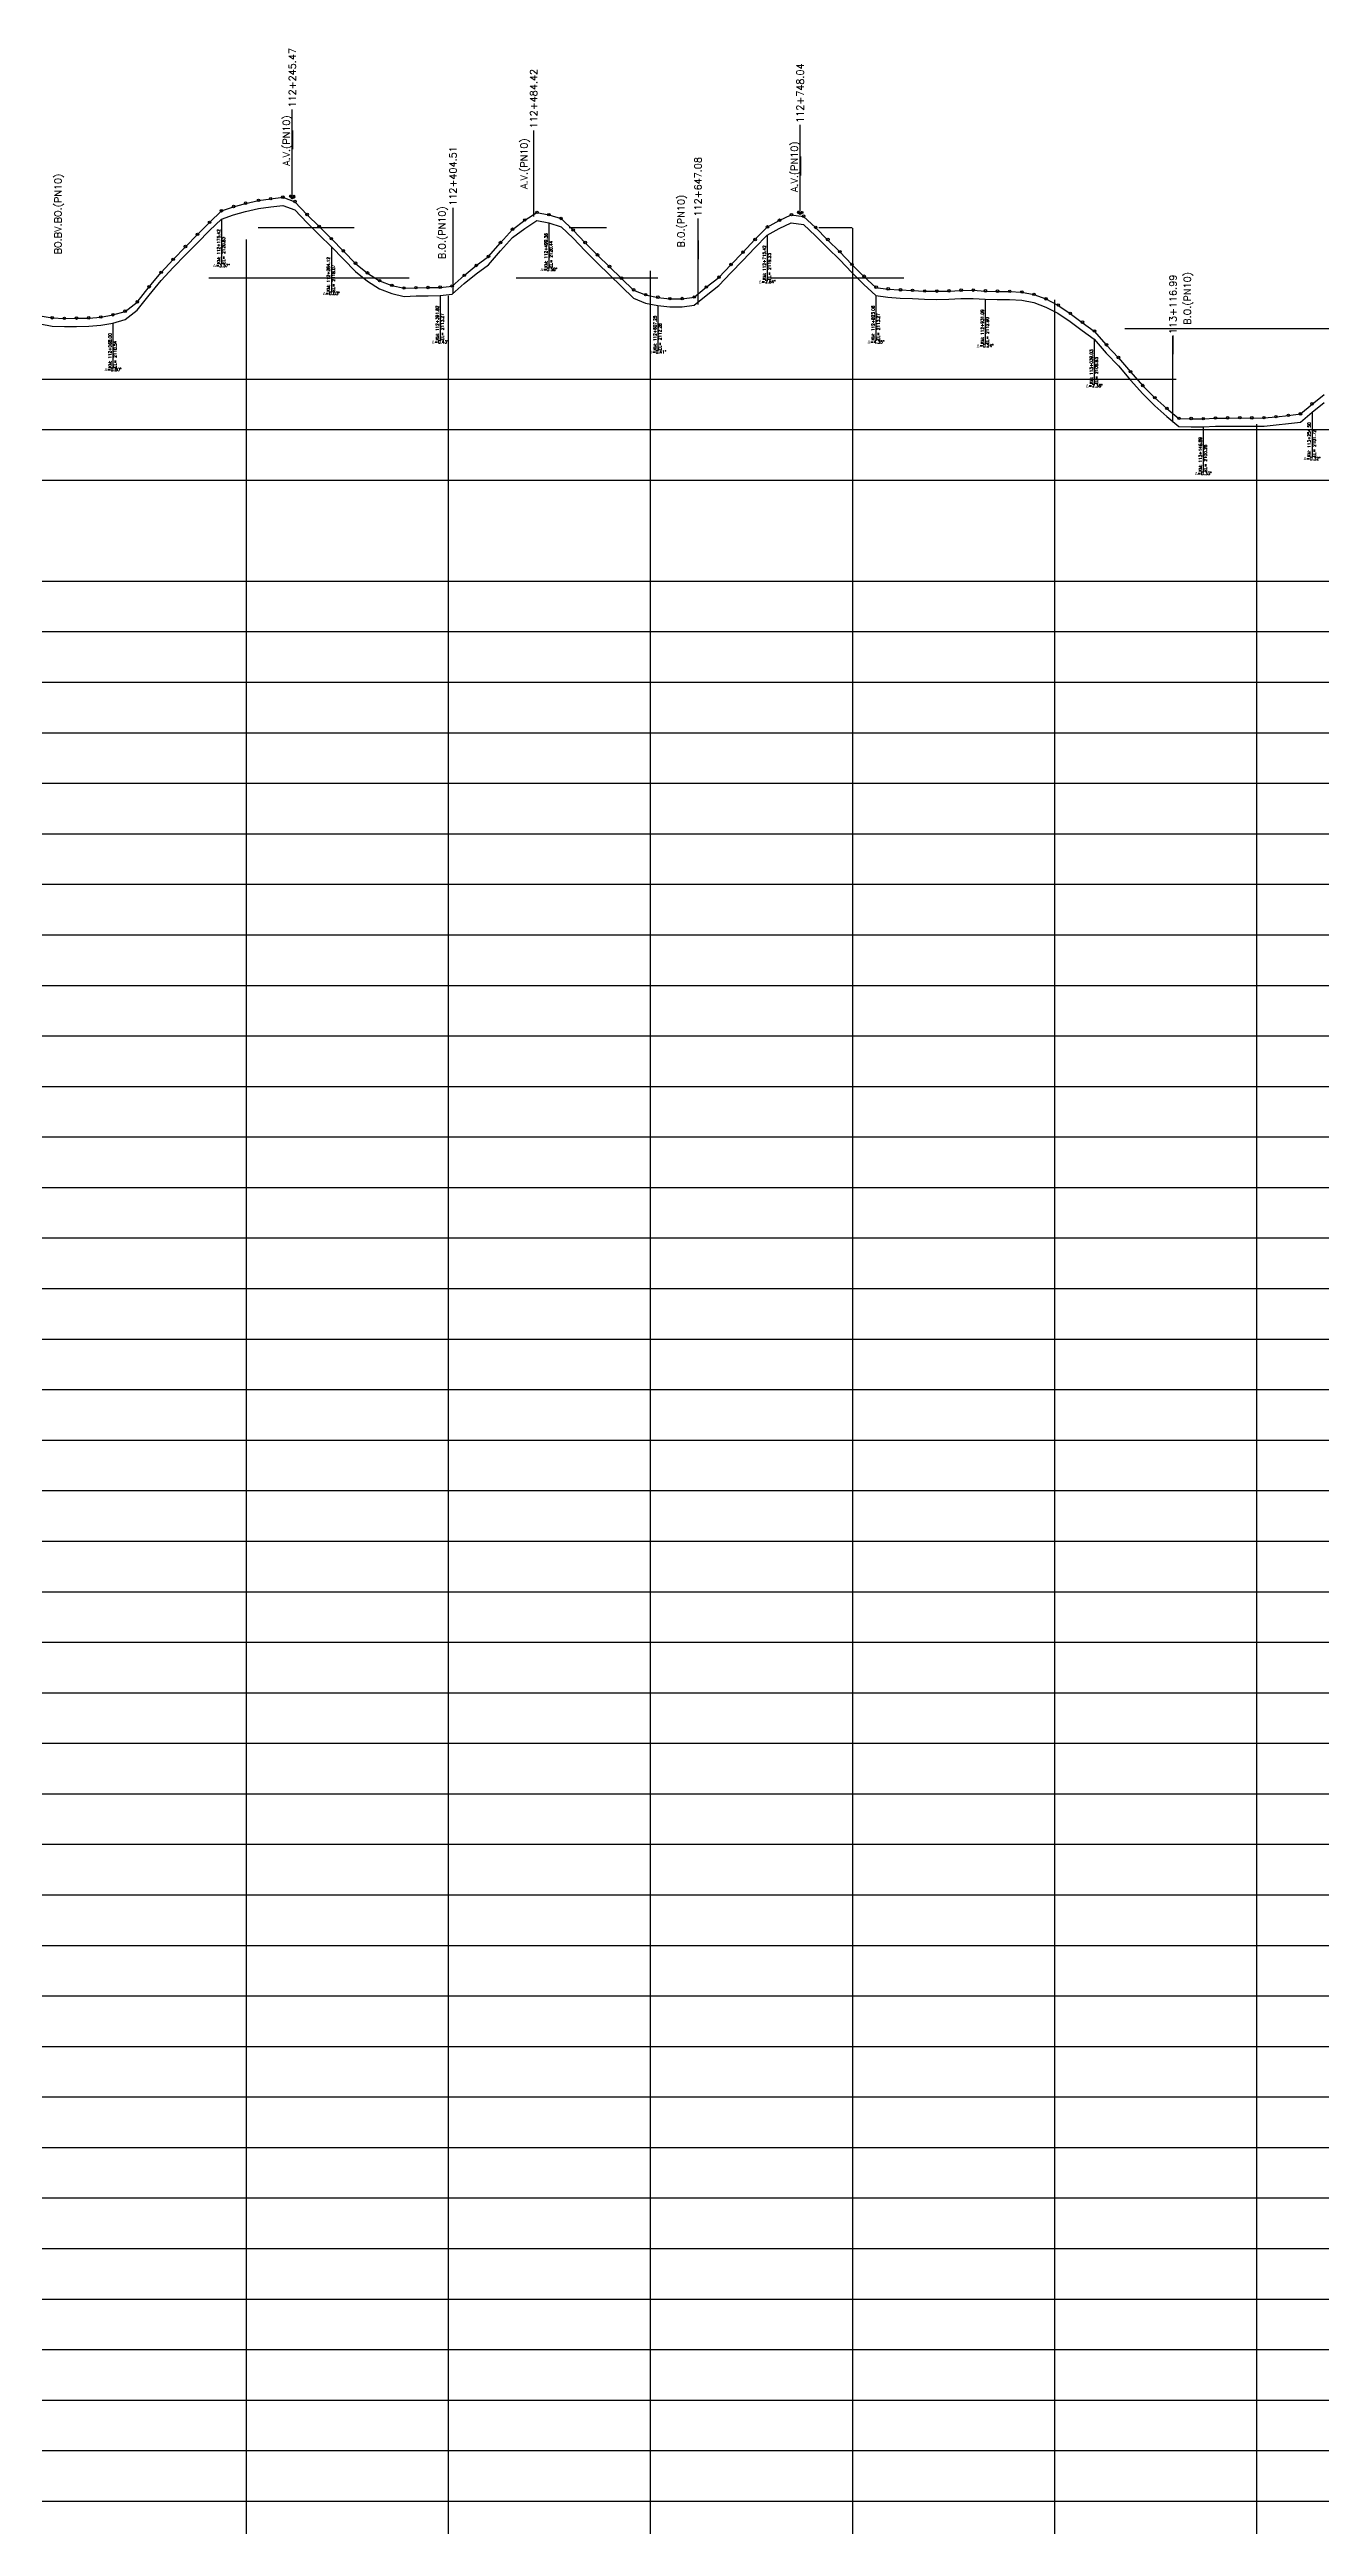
# Model space of a CAD drawing. Header units: metres. Extents: x 575895 to 634487, y 3214622 to 3222739.
# Drawn here: x 613608 to 614867, y 3217661 to 3220112 of the extents above; entities that cross this region are included whole.
import ezdxf

# ---------------------------------------------------------------- set-up
doc = ezdxf.new("R2010")
doc.units = ezdxf.units.M
for name, color, linetype in [('1405-05-17--km 74+000-133+000', 150, 'Continuous'), ('C-ROAD-PROF-GRID-MAJR', 8, 'Continuous'), ('C-ROAD-PROF-LABL', 92, 'Continuous'), ('C-ROAD-PROF-STAN-GEOM', 11, 'Continuous'), ('TXT', 2, 'Continuous'), ('V-CTRL-BMRK', 150, 'Continuous'), ('V-NODE', 1, 'Continuous')]:
    doc.layers.add(name, color=color, linetype=linetype)
doc.styles.add('RD', font='ROMAND.SHX', dxfattribs={"height": 3.5})
doc.styles.get("Standard").update_dxf_attribs({"font": 'romanc.shx', "height": 2})

msp = doc.modelspace()

# ---------------------------------------------------------------- linework, layer by layer
at = {"layer": '1405-05-17--km 74+000-133+000', "color": 150, "linetype": 'Continuous', "lineweight": -3, "ltscale": 2, "flags": 128}
for points in [[(613598.9, 3219848.3), (613610.8, 3219846.1), (613622.8, 3219845.6), (613634.9, 3219845.8), (613646.9, 3219846), (613658.9, 3219846.9), (613670.9, 3219849.1), (613682.9, 3219852.6), (613695, 3219861.9), (613706.7, 3219876.8), (613718.6, 3219891.1), (613730.5, 3219903.9), (613742.6, 3219916.6), (613754.6, 3219928.6), (613766.5, 3219940.5), (613778.3, 3219952), (613790.3, 3219956.2), (613802.2, 3219959.5), (613815, 3219962.3), (613827, 3219964), (613839, 3219965.5), (613851, 3219961.1), (613863, 3219948.3), (613875, 3219936.5), (613887, 3219924.4), (613898.9, 3219912.3), (613910.9, 3219900.1), (613922.8, 3219890.5), (613934.8, 3219882.8), (613946.9, 3219878.2), (613958.9, 3219875.5), (613970.8, 3219875.9), (613982.7, 3219876.1), (613994.7, 3219876.4), (614006.6, 3219877.6), (614018.5, 3219888.1), (614030.4, 3219897.9), (614042.5, 3219906.8), (614054.4, 3219920.5), (614066.3, 3219933.7), (614078.3, 3219942.8), (614090.4, 3219950.5), (614102.2, 3219948.1), (614114.3, 3219944.4), (614126.3, 3219933), (614138.2, 3219920.6), (614150.3, 3219908.3), (614162.2, 3219896.8), (614174.2, 3219885.3), (614186.1, 3219873.7), (614198, 3219868.9), (614210.1, 3219866.5), (614222, 3219865), (614234.1, 3219865.1), (614246.1, 3219866.7), (614258, 3219876.5), (614270.5, 3219886.3), (614282.4, 3219898.8), (614294.3, 3219911), (614306.1, 3219923.6), (614318.3, 3219936), (614330.2, 3219942.6), (614342.1, 3219948.1), (614354.2, 3219946.6), (614366.1, 3219935.5), (614378.1, 3219923.5), (614390, 3219911.5), (614401.9, 3219899), (614414, 3219887.2), (614425.9, 3219876.4), (614437.8, 3219874.7), (614449.9, 3219873.8), (614461.9, 3219873.3), (614473.8, 3219872.6), (614485.9, 3219872.5), (614497.9, 3219872.7), (614510, 3219873.4), (614522, 3219873.5), (614533.9, 3219872.7), (614545.9, 3219872.4), (614558, 3219872.3), (614570.1, 3219871.6), (614582, 3219869.3), (614594, 3219864.9), (614606, 3219858.7), (614617.9, 3219850.5), (614629.9, 3219841.7), (614641.9, 3219833), (614653.8, 3219819.4), (614665.8, 3219806.8), (614677.8, 3219792.7), (614689.9, 3219779), (614701.9, 3219767), (614713.8, 3219756.5), (614725.7, 3219746.6), (614737.8, 3219746.4), (614749.8, 3219746.3), (614761.8, 3219746.9), (614773.9, 3219747.1), (614785.9, 3219747.2), (614797.8, 3219747.1), (614809.9, 3219747.2), (614821.8, 3219748.3), (614834, 3219749.6), (614845.9, 3219751.1), (614857.4, 3219760.9), (614869.4, 3219770.5)], [(613598.9, 3219840.3), (613610.8, 3219838.1), (613622.8, 3219837.6), (613634.9, 3219837.8), (613646.9, 3219838), (613658.9, 3219838.9), (613670.9, 3219841.1), (613682.9, 3219844.6), (613695, 3219853.9), (613706.7, 3219868.8), (613718.6, 3219883.1), (613730.5, 3219895.9), (613742.6, 3219908.6), (613754.6, 3219920.6), (613766.5, 3219932.5), (613778.3, 3219944), (613790.3, 3219948.2), (613802.2, 3219951.5), (613815, 3219954.3), (613827, 3219956), (613839, 3219957.5), (613851, 3219953.1), (613863, 3219940.3), (613875, 3219928.5), (613887, 3219916.4), (613898.9, 3219904.3), (613910.9, 3219892.1), (613922.8, 3219882.5), (613934.8, 3219874.8), (613946.9, 3219870.2), (613958.9, 3219867.5), (613970.8, 3219867.9), (613982.7, 3219868.1), (613994.7, 3219868.4), (614006.6, 3219869.6), (614018.5, 3219880.1), (614030.4, 3219889.9), (614042.5, 3219898.8), (614054.4, 3219912.5), (614066.3, 3219925.7), (614078.3, 3219934.8), (614090.4, 3219942.5), (614102.2, 3219940.1), (614114.3, 3219936.4), (614126.3, 3219925), (614138.2, 3219912.6), (614150.3, 3219900.3), (614162.2, 3219888.8), (614174.2, 3219877.3), (614186.1, 3219865.7), (614198, 3219860.9), (614210.1, 3219858.5), (614222, 3219857), (614234.1, 3219857.1), (614246.1, 3219858.7), (614258, 3219868.5), (614270.5, 3219878.3), (614282.4, 3219890.8), (614294.3, 3219903), (614306.1, 3219915.6), (614318.3, 3219928), (614330.2, 3219934.6), (614342.1, 3219940.1), (614354.2, 3219938.6), (614366.1, 3219927.5), (614378.1, 3219915.5), (614390, 3219903.5), (614401.9, 3219891), (614414, 3219879.2), (614425.9, 3219868.4), (614437.8, 3219866.7), (614449.9, 3219865.8), (614461.9, 3219865.3), (614473.8, 3219864.6), (614485.9, 3219864.5), (614497.9, 3219864.7), (614510, 3219865.4), (614522, 3219865.5), (614533.9, 3219864.7), (614545.9, 3219864.4), (614558, 3219864.3), (614570.1, 3219863.6), (614582, 3219861.3), (614594, 3219856.9), (614606, 3219850.7), (614617.9, 3219842.5), (614629.9, 3219833.7), (614641.9, 3219825), (614653.8, 3219811.4), (614665.8, 3219798.8), (614677.8, 3219784.7), (614689.9, 3219771), (614701.9, 3219759), (614713.8, 3219748.5), (614725.7, 3219738.6), (614737.8, 3219738.4), (614749.8, 3219738.3), (614761.8, 3219738.9), (614773.9, 3219739.1), (614785.9, 3219739.2), (614797.8, 3219739.1), (614809.9, 3219739.2), (614821.8, 3219740.3), (614834, 3219741.6), (614845.9, 3219743.1), (614857.4, 3219752.9), (614869.4, 3219762.5)]]:
    msp.add_lwpolyline(points, dxfattribs=at)
at = {"layer": 'C-ROAD-PROF-GRID-MAJR', "color": 8, "linetype": 'Continuous', "lineweight": -3, "ltscale": 0.6}
for p, q in [((613802.9, 3215235.7), (613802.9, 3219923.7)), ((613814.5, 3219935.7), (613909.5, 3219935.7)), ((614122.3, 3219935.7), (614159.3, 3219935.7)), ((614369.5, 3219935.7), (614402.2, 3219935.7)), ((614402.9, 3215235.7), (614402.9, 3219935)), ((613765.9, 3219885.7), (613964, 3219885.7)), ((614070, 3219885.7), (614209.9, 3219885.7)), ((614202.9, 3215235.7), (614202.9, 3219892.7)), ((614321.4, 3219885.7), (614453.5, 3219885.7)), ((614002.9, 3215235.7), (614002.9, 3219868)), ((614602.9, 3215235.7), (614602.9, 3219864.2)), ((614672, 3219835.7), (614974.5, 3219835.7)), ((612194.2, 3219785.7), (614723, 3219785.7)), ((612161.1, 3219735.7), (616332.6, 3219735.7)), ((614802.9, 3215235.7), (614802.9, 3219740.9)), ((612128, 3219685.7), (616449.5, 3219685.7)), ((611810.4, 3219585.7), (616583.9, 3219585.7)), ((600719.4, 3219535.7), (616623.8, 3219535.7)), ((600337.3, 3219485.7), (616655.7, 3219485.7)), ((599555.9, 3219435.7), (616765.9, 3219435.7)), ((596136.1, 3219385.7), (616876.1, 3219385.7)), ((595665.8, 3219335.7), (617001.9, 3219335.7)), ((594931.4, 3219285.7), (617147.7, 3219285.7)), ((593817.7, 3219235.7), (617293.5, 3219235.7)), ((591896.1, 3219185.7), (617482.5, 3219185.7)), ((591290.9, 3219135.7), (617560.3, 3219135.7)), ((590703, 3219085.7), (617621.2, 3219085.7)), ((590345.8, 3219035.7), (617842.5, 3219035.7)), ((589932, 3218985.7), (617876.7, 3218985.7)), ((589649.5, 3218935.7), (617910.8, 3218935.7)), ((589229.7, 3218885.7), (634202.9, 3218885.7)), ((588839, 3218835.7), (634202.9, 3218835.7)), ((588788.5, 3218785.7), (634202.9, 3218785.7)), ((588574.1, 3218735.7), (634202.9, 3218735.7)), ((587846.2, 3218685.7), (634202.9, 3218685.7)), ((587471.4, 3218635.7), (634202.9, 3218635.7)), ((587402.3, 3218585.7), (634202.9, 3218585.7)), ((586879.5, 3218535.7), (634202.9, 3218535.7)), ((586834, 3218485.7), (634202.9, 3218485.7)), ((586802.6, 3218435.7), (634202.9, 3218435.7)), ((586657.4, 3218385.7), (634202.9, 3218385.7)), ((586394.3, 3218335.7), (634202.9, 3218335.7)), ((586104.8, 3218285.7), (634202.9, 3218285.7)), ((585771.4, 3218235.7), (634202.9, 3218235.7)), ((585413.8, 3218185.7), (634202.9, 3218185.7)), ((583461.1, 3218135.7), (634202.9, 3218135.7)), ((583425.8, 3218085.7), (634202.9, 3218085.7)), ((583390.7, 3218035.7), (634202.9, 3218035.7)), ((583124, 3217985.7), (634202.9, 3217985.7)), ((581945.1, 3217935.7), (634202.9, 3217935.7)), ((581633, 3217885.7), (634202.9, 3217885.7)), ((581370.7, 3217835.7), (634202.9, 3217835.7)), ((580454.3, 3217785.7), (634202.9, 3217785.7)), ((579879.4, 3217735.7), (634202.9, 3217735.7)), ((579207.9, 3217685.7), (634202.9, 3217685.7))]:
    msp.add_line(p, q, dxfattribs=at)
at = {"layer": 'C-ROAD-PROF-LABL', "color": 92, "linetype": 'Continuous', "lineweight": -3}
for p, q in [((613848.3, 3219967.4), (613848.3, 3220052.4)), ((614087.3, 3219946.6), (614087.3, 3220031.6)), ((614350.9, 3219952.1), (614350.9, 3220037.1)), ((614007.4, 3219870.1), (614007.4, 3219955.1)), ((614249.9, 3219859.4), (614249.9, 3219944.4)), ((614719.8, 3219743), (614719.8, 3219828))]:
    msp.add_line(p, q, dxfattribs=at)
at = {"layer": 'C-ROAD-PROF-STAN-GEOM', "color": 11, "linetype": 'Continuous', "lineweight": -3}
for p, q in [((613778.3, 3219944), (613778.3, 3219899)), ((614102.2, 3219940.1), (614102.2, 3219895.1)), ((614318.3, 3219928), (614318.3, 3219883)), ((613887, 3219916.4), (613887, 3219871.4)), ((613994.7, 3219868.4), (613994.7, 3219823.4)), ((614210.1, 3219858.5), (614210.1, 3219813.5)), ((614425.9, 3219868.4), (614425.9, 3219823.4)), ((614533.9, 3219864.7), (614533.9, 3219819.7)), ((613670.9, 3219841.1), (613670.9, 3219796.1)), ((614641.9, 3219825), (614641.9, 3219780)), ((614857.4, 3219752.9), (614857.4, 3219707.9)), ((614749.8, 3219738.3), (614749.8, 3219693.3))]:
    msp.add_line(p, q, dxfattribs=at)
at = {"layer": 'TXT', "color": 2, "linetype": 'Continuous', "lineweight": -3}
for p, q in [((613848.7, 3220031.7), (613848.7, 3220013)), ((614351.3, 3220005.8), (614351.3, 3219987.1)), ((614249.9, 3219922.8), (614249.9, 3219904.3)), ((614719.8, 3219828.8), (614719.8, 3219810.3))]:
    msp.add_line(p, q, dxfattribs=at)
at = {"layer": 'V-CTRL-BMRK'}
for p, q in [((613846.6, 3219965.4), (613846.6, 3219967.9)), ((613846.6, 3219965.4), (613846.6, 3219967.9)), ((613846.7, 3219965.4), (613846.7, 3219967.9)), ((613849.9, 3219965.2), (613849.9, 3219967.7)), ((613849.9, 3219965.2), (613849.9, 3219967.7)), ((613845.4, 3219966.7), (613847.9, 3219966.7)), ((613845.4, 3219966.7), (613847.9, 3219966.7)), ((613845.5, 3219966.6), (613848, 3219966.6)), ((613847.1, 3219964.9), (613849.6, 3219964.9)), ((613848.3, 3219963.6), (613848.3, 3219966.1)), ((613848.7, 3219966.5), (613851.2, 3219966.5)), ((613848.7, 3219966.5), (613851.2, 3219966.5)), ((613848.8, 3219965.6), (613851.3, 3219965.6)), ((613850, 3219964.3), (613850, 3219966.8)), ((614348, 3219950.8), (614350.5, 3219950.8)), ((614348, 3219950.8), (614350.5, 3219950.8)), ((614348.1, 3219950.5), (614350.6, 3219950.5)), ((614349.3, 3219949.5), (614349.3, 3219952)), ((614349.3, 3219949.5), (614349.3, 3219952)), ((614349.3, 3219949.2), (614349.3, 3219951.7)), ((614349.7, 3219949.6), (614352.2, 3219949.6)), ((614350.9, 3219948.4), (614350.9, 3219950.9)), ((614351.1, 3219950.4), (614353.6, 3219950.4)), ((614351.4, 3219950.6), (614353.9, 3219950.6)), ((614351.4, 3219950.6), (614353.9, 3219950.6)), ((614352.3, 3219949.1), (614352.3, 3219951.6)), ((614352.7, 3219949.3), (614352.7, 3219951.8)), ((614352.7, 3219949.3), (614352.7, 3219951.8))]:
    msp.add_line(p, q, dxfattribs=at)
at = {"layer": 'V-CTRL-BMRK', "const_width": 0.962}
for points in [[(613847.1, 3219966.7, 0.414214), (613846.6, 3219967.1, 1)], [(613847.1, 3219966.7, 0.414214), (613846.6, 3219967.2, 1)], [(613847.2, 3219966.6, 0.414214), (613846.7, 3219967.1, 1)], [(613850.4, 3219966.5, 0.414214), (613849.9, 3219966.9, 1)], [(613850.4, 3219966.5, 0.414214), (613849.9, 3219967, 1)], [(613846.1, 3219966.7, 0.414214), (613846.6, 3219966.2, 1)], [(613846.1, 3219966.7, 0.414214), (613846.6, 3219966.2, 1)], [(613846.3, 3219966.6, 0.414214), (613846.7, 3219966.2, 1)], [(613847.8, 3219964.9, 0.414214), (613848.3, 3219964.4, 1)], [(613848.8, 3219964.9, 0.414214), (613848.3, 3219965.3, 1)], [(613849.5, 3219966.5, 0.414214), (613849.9, 3219966, 1)], [(613849.5, 3219966.5, 0.414214), (613849.9, 3219966, 1)], [(613849.5, 3219965.6, 0.414214), (613850, 3219965.1, 1)], [(613850.5, 3219965.6, 0.414214), (613850, 3219966, 1)], [(614348.8, 3219950.8, 0.414214), (614349.3, 3219950.3, 1)], [(614348.8, 3219950.8, 0.414214), (614349.3, 3219950.3, 1)], [(614348.8, 3219950.5, 0.414214), (614349.3, 3219950, 1)], [(614349.8, 3219950.8, 0.414214), (614349.3, 3219951.2, 1)], [(614349.8, 3219950.8, 0.414214), (614349.3, 3219951.3, 1)], [(614349.8, 3219950.5, 0.414214), (614349.3, 3219951, 1)], [(614350.4, 3219949.6, 0.414214), (614350.9, 3219949.2, 1)], [(614351.4, 3219949.6, 0.414214), (614350.9, 3219950.1, 1)], [(614351.8, 3219950.4, 0.414214), (614352.3, 3219949.9, 1)], [(614352.2, 3219950.6, 0.414214), (614352.7, 3219950.1, 1)], [(614352.2, 3219950.6, 0.414214), (614352.7, 3219950.1, 1)], [(614352.8, 3219950.4, 0.414214), (614352.3, 3219950.9, 1)], [(614353.2, 3219950.6, 0.414214), (614352.7, 3219951, 1)], [(614353.2, 3219950.6, 0.414214), (614352.7, 3219951.1, 1)]]:
    msp.add_lwpolyline(points, format="xyb", dxfattribs=at)
at = {"layer": 'V-CTRL-BMRK'}
for centre in [(613846.6, 3219966.7), (613846.6, 3219966.7), (613846.7, 3219966.6), (613849.9, 3219966.5), (613849.9, 3219966.5), (613848.3, 3219964.9), (613850, 3219965.6), (614349.3, 3219950.8), (614349.3, 3219950.8), (614349.3, 3219950.5), (614350.9, 3219949.6), (614352.3, 3219950.4), (614352.7, 3219950.6), (614352.7, 3219950.6)]:
    msp.add_circle(centre, 0.962, dxfattribs=at)
at = {"layer": 'V-NODE', "lineweight": -2}
for p, q in [((613778.3, 3219952.2), (613778.3, 3219952.2)), ((613790.3, 3219956.4), (613790.3, 3219956.4)), ((613802.2, 3219959.7), (613802.2, 3219959.7)), ((613815, 3219962.5), (613815, 3219962.5)), ((613827, 3219964.2), (613827, 3219964.2)), ((613839, 3219965.7), (613839, 3219965.7)), ((613851, 3219961.3), (613851, 3219961.3)), ((613863, 3219948.5), (613863, 3219948.5)), ((614078.3, 3219943), (614078.3, 3219943)), ((614090.4, 3219950.7), (614090.4, 3219950.7)), ((614102.2, 3219948.3), (614102.2, 3219948.3)), ((614114.3, 3219944.6), (614114.3, 3219944.6)), ((614330.4, 3219942.8), (614330.4, 3219942.8)), ((614342.3, 3219948.3), (614342.3, 3219948.3)), ((614354.3, 3219946.8), (614354.3, 3219946.8)), ((613754.6, 3219928.8), (613754.6, 3219928.8)), ((613766.5, 3219940.7), (613766.5, 3219940.7)), ((613875, 3219936.7), (613875, 3219936.7)), ((613887, 3219924.6), (613887, 3219924.6)), ((614054.4, 3219920.7), (614054.4, 3219920.7)), ((614066.3, 3219933.9), (614066.3, 3219933.9)), ((614126.3, 3219933.2), (614126.3, 3219933.2)), ((614138.2, 3219920.8), (614138.2, 3219920.8)), ((614306.3, 3219923.8), (614306.3, 3219923.8)), ((614318.5, 3219936.2), (614318.5, 3219936.2)), ((614366.3, 3219935.7), (614366.3, 3219935.7)), ((614378.3, 3219923.7), (614378.3, 3219923.7)), ((613730.5, 3219904.1), (613730.5, 3219904.1)), ((613742.6, 3219916.8), (613742.6, 3219916.8)), ((613898.9, 3219912.5), (613898.9, 3219912.5)), ((613910.9, 3219900.3), (613910.9, 3219900.3)), ((614030.4, 3219898.1), (614030.4, 3219898.1)), ((614042.5, 3219907), (614042.5, 3219907)), ((614150.3, 3219908.5), (614150.3, 3219908.5)), ((614162.2, 3219897), (614162.2, 3219897)), ((614282.5, 3219899), (614282.5, 3219899)), ((614294.4, 3219911.2), (614294.4, 3219911.2)), ((614390.2, 3219911.7), (614390.2, 3219911.7)), ((614402.1, 3219899.2), (614402.1, 3219899.2)), ((613706.7, 3219877), (613706.7, 3219877)), ((613718.6, 3219891.3), (613718.6, 3219891.3)), ((613922.8, 3219890.7), (613922.8, 3219890.7)), ((613934.8, 3219883), (613934.8, 3219883)), ((613946.9, 3219878.4), (613946.9, 3219878.4)), ((613958.9, 3219875.7), (613958.9, 3219875.7)), ((613970.8, 3219876.1), (613970.8, 3219876.1)), ((613982.7, 3219876.3), (613982.7, 3219876.3)), ((613994.7, 3219876.6), (613994.7, 3219876.6)), ((614006.6, 3219877.8), (614006.6, 3219877.8)), ((614018.5, 3219888.3), (614018.5, 3219888.3)), ((614174.2, 3219885.5), (614174.2, 3219885.5)), ((614186.1, 3219873.9), (614186.1, 3219873.9)), ((614258, 3219876.7), (614258, 3219876.7)), ((614270.6, 3219886.5), (614270.6, 3219886.5)), ((614414.2, 3219887.4), (614414.2, 3219887.4)), ((614426.1, 3219876.6), (614426.1, 3219876.6)), ((614438, 3219874.9), (614438, 3219874.9)), ((614450.1, 3219874), (614450.1, 3219874)), ((614462.1, 3219873.5), (614462.1, 3219873.5)), ((614474.1, 3219872.8), (614474.1, 3219872.8)), ((614486.1, 3219872.7), (614486.1, 3219872.7)), ((614498.1, 3219872.9), (614498.1, 3219872.9)), ((614510.2, 3219873.6), (614510.2, 3219873.6)), ((614522.2, 3219873.7), (614522.2, 3219873.7)), ((614534.2, 3219872.9), (614534.2, 3219872.9)), ((614546.2, 3219872.6), (614546.2, 3219872.6)), ((614558.2, 3219872.5), (614558.2, 3219872.5)), ((614570.3, 3219871.8), (614570.3, 3219871.8)), ((614582.2, 3219869.5), (614582.2, 3219869.5)), ((613610.8, 3219846.3), (613610.8, 3219846.3)), ((613622.8, 3219845.8), (613622.8, 3219845.8)), ((613634.9, 3219846), (613634.9, 3219846)), ((613646.9, 3219846.2), (613646.9, 3219846.2)), ((613658.9, 3219847.1), (613658.9, 3219847.1)), ((613670.9, 3219849.3), (613670.9, 3219849.3)), ((613682.9, 3219852.8), (613682.9, 3219852.8)), ((613695, 3219862.1), (613695, 3219862.1)), ((614198, 3219869.1), (614198, 3219869.1)), ((614210.1, 3219866.7), (614210.1, 3219866.7)), ((614222, 3219865.2), (614222, 3219865.2)), ((614234.1, 3219865.3), (614234.1, 3219865.3)), ((614246.1, 3219866.9), (614246.1, 3219866.9)), ((614594.2, 3219865.1), (614594.2, 3219865.1)), ((614606.3, 3219858.9), (614606.3, 3219858.9)), ((614618.2, 3219850.7), (614618.2, 3219850.7)), ((614630.2, 3219841.9), (614630.2, 3219841.9)), ((614642.1, 3219833.2), (614642.1, 3219833.2)), ((614654, 3219819.6), (614654, 3219819.6)), ((614665.8, 3219807), (614665.8, 3219807)), ((614677.8, 3219792.9), (614677.8, 3219792.9)), ((614689.9, 3219779.2), (614689.9, 3219779.2)), ((614701.9, 3219767.2), (614701.9, 3219767.2)), ((614713.8, 3219756.7), (614713.8, 3219756.7)), ((614725.7, 3219746.8), (614725.7, 3219746.8)), ((614737.8, 3219746.6), (614737.8, 3219746.6)), ((614761.8, 3219747.1), (614761.8, 3219747.1)), ((614773.9, 3219747.3), (614773.9, 3219747.3)), ((614785.9, 3219747.4), (614785.9, 3219747.4)), ((614797.8, 3219747.3), (614797.8, 3219747.3)), ((614809.9, 3219747.4), (614809.9, 3219747.4)), ((614821.8, 3219748.5), (614821.8, 3219748.5)), ((614834, 3219749.8), (614834, 3219749.8)), ((614845.9, 3219751.3), (614845.9, 3219751.3)), ((614857.4, 3219761.1), (614857.4, 3219761.1)), ((614749.8, 3219746.5), (614749.8, 3219746.5))]:
    msp.add_line(p, q, dxfattribs=at)
for centre in [(613778.3, 3219952.2), (613790.3, 3219956.4), (613802.2, 3219959.7), (613815, 3219962.5), (613827, 3219964.2), (613839, 3219965.7), (613851, 3219961.3), (613863, 3219948.5), (614078.3, 3219943), (614090.4, 3219950.7), (614102.2, 3219948.3), (614114.3, 3219944.6), (614330.4, 3219942.8), (614342.3, 3219948.3), (614354.3, 3219946.8), (613754.6, 3219928.8), (613766.5, 3219940.7), (613875, 3219936.7), (613887, 3219924.6), (614054.4, 3219920.7), (614066.3, 3219933.9), (614126.3, 3219933.2), (614138.2, 3219920.8), (614306.3, 3219923.8), (614318.5, 3219936.2), (614366.3, 3219935.7), (614378.3, 3219923.7), (613730.5, 3219904.1), (613742.6, 3219916.8), (613898.9, 3219912.5), (613910.9, 3219900.3), (614030.4, 3219898.1), (614042.5, 3219907), (614150.3, 3219908.5), (614162.2, 3219897), (614282.5, 3219899), (614294.4, 3219911.2), (614390.2, 3219911.7), (614402.1, 3219899.2), (613706.7, 3219877), (613718.6, 3219891.3), (613922.8, 3219890.7), (613934.8, 3219883), (613946.9, 3219878.4), (613958.9, 3219875.7), (613970.8, 3219876.1), (613982.7, 3219876.3), (613994.7, 3219876.6), (614006.6, 3219877.8), (614018.5, 3219888.3), (614174.2, 3219885.5), (614186.1, 3219873.9), (614198, 3219869.1), (614258, 3219876.7), (614270.6, 3219886.5), (614414.2, 3219887.4), (614426.1, 3219876.6), (614438, 3219874.9), (614450.1, 3219874), (614462.1, 3219873.5), (614474.1, 3219872.8), (614486.1, 3219872.7), (614498.1, 3219872.9), (614510.2, 3219873.6), (614522.2, 3219873.7), (614534.2, 3219872.9), (614546.2, 3219872.6), (614558.2, 3219872.5), (614570.3, 3219871.8), (614582.2, 3219869.5), (613610.8, 3219846.3), (613622.8, 3219845.8), (613634.9, 3219846), (613646.9, 3219846.2), (613658.9, 3219847.1), (613670.9, 3219849.3), (613682.9, 3219852.8), (613695, 3219862.1), (614210.1, 3219866.7), (614222, 3219865.2), (614234.1, 3219865.3), (614246.1, 3219866.9), (614594.2, 3219865.1), (614606.3, 3219858.9), (614618.2, 3219850.7), (614630.2, 3219841.9), (614642.1, 3219833.2), (614654, 3219819.6), (614665.8, 3219807), (614677.8, 3219792.9), (614689.9, 3219779.2), (614701.9, 3219767.2), (614713.8, 3219756.7), (614725.7, 3219746.8), (614737.8, 3219746.6), (614749.8, 3219746.5), (614761.8, 3219747.1), (614773.9, 3219747.3), (614785.9, 3219747.4), (614797.8, 3219747.3), (614809.9, 3219747.4), (614821.8, 3219748.5), (614834, 3219749.8), (614845.9, 3219751.3), (614857.4, 3219761.1)]:
    msp.add_circle(centre, 1.25, dxfattribs=at)

# ---------------------------------------------------------------- texts
at = {"layer": 'C-ROAD-PROF-LABL', "color": 2, "linetype": 'Continuous', "lineweight": -3, "char_height": 7, "attachment_point": 4, "rotation": 90}
for s, insert in [('{\\C7;112+245.47}', (613848.3, 3220054.4)), ('{\\C7;112+484.42}', (614087.3, 3220033.7)), ('{\\C7;112+748.04}', (614350.9, 3220039.2)), ('{\\C7;112+404.51}', (614007.4, 3219957.2)), ('{\\C7;112+647.08}', (614249.9, 3219946.5)), ('{\\C7;113+116.99}', (614719.8, 3219830.1))]:
    msp.add_mtext(s, dxfattribs=dict(at, insert=insert))
at = {"layer": 'C-ROAD-PROF-STAN-GEOM', "color": 11, "linetype": 'Continuous', "lineweight": -3, "char_height": 3, "attachment_point": 1, "rotation": 90, "style": 'RD'}
for s, insert in [('{\\Fromand.shx|c0;\\C7;KM: 112+175.42}', (613773.9, 3219899.6)), ('{\\Fromand.shx|c0;\\C7;EL= 2120.83}', (613778.9, 3219899.6)), ('{\\Fromand.shx|c0;\\C7;KM: 112+499.36}', (614097.9, 3219895.7)), ('{\\Fromand.shx|c0;\\C7;EL= 2120.44}', (614102.9, 3219895.7)), ('{\\Fromand.shx|c0;\\C7;KM: 112+284.12}', (613882.6, 3219872)), ('{\\Fromand.shx|c0;\\C7;EL= 2118.07}', (613887.6, 3219872)), ('{\\Fromand.shx|c0;\\C7;KM: 112+715.42}', (614313.9, 3219883.6)), ('{\\Fromand.shx|c0;\\C7;EL= 2119.23}', (614318.9, 3219883.6)), ('{\\Fromand.shx|c0;\\C7;KM: 112+391.82}', (613990.3, 3219824)), ('{\\Fromand.shx|c0;\\C7;EL= 2113.27}', (613995.3, 3219824)), ('{\\Fromand.shx|c0;\\C7;KM: 112+607.25}', (614205.7, 3219814.1)), ('{\\Fromand.shx|c0;\\C7;KM: 112+823.06}', (614421.6, 3219824)), ('{\\Fromand.shx|c0;\\C7;EL= 2113.27}', (614426.6, 3219824)), ('{\\Fromand.shx|c0;\\C7;KM: 112+931.09}', (614529.6, 3219820.3)), ('{\\Fromand.shx|c0;\\C7;EL= 2112.90}', (614534.6, 3219820.3)), ('{\\Fromand.shx|c0;\\C7;KM: 112+068.00}', (613666.5, 3219796.7)), ('{\\Fromand.shx|c0;\\C7;EL= 2110.54}', (613671.5, 3219796.7)), ('{\\Fromand.shx|c0;\\C7;EL= 2112.28}', (614210.7, 3219814.1)), ('{\\Fromand.shx|c0;\\C7;KM: 113+039.03}', (614637.5, 3219780.6)), ('{\\Fromand.shx|c0;\\C7;EL= 2108.93}', (614642.5, 3219780.6)), ('{\\Fromand.shx|c0;\\C7;KM: 113+146.89}', (614745.4, 3219693.9)), ('{\\Fromand.shx|c0;\\C7;KM: 113+254.50}', (614853, 3219708.5)), ('{\\Fromand.shx|c0;\\C7;EL= 2101.72}', (614858, 3219708.5)), ('{\\Fromand.shx|c0;\\C7;EL= 2100.26}', (614750.4, 3219693.9))]:
    msp.add_mtext(s, dxfattribs=dict(at, insert=insert))
at = {"layer": 'C-ROAD-PROF-STAN-GEOM', "color": 11, "linetype": 'Continuous', "lineweight": -3, "char_height": 3, "attachment_point": 5, "style": 'RD'}
for s, insert in [('{\\Fgreekc.shx|c0;Δ\\Fromand.shx|c0;=3.57°}', (613778.3, 3219898)), ('{\\Fgreekc.shx|c0;Δ\\Fromand.shx|c0;=0.59°}', (614102.2, 3219894.1)), ('{\\Fgreekc.shx|c0;Δ\\Fromand.shx|c0;=0.03°}', (613887, 3219870.4)), ('{\\Fgreekc.shx|c0;Δ\\Fromand.shx|c0;=2.64°}', (614318.3, 3219882)), ('{\\Fgreekc.shx|c0;Δ\\Fromand.shx|c0;=0.43°}', (613994.7, 3219822.4)), ('{\\Fgreekc.shx|c0;Δ\\Fromand.shx|c0;=4.35°}', (614425.9, 3219822.4)), ('{\\Fgreekc.shx|c0;Δ\\Fromand.shx|c0;=0.24°}', (614533.9, 3219818.7)), ('{\\Fgreekc.shx|c0;Δ\\Fromand.shx|c0;=0.60°}', (613670.9, 3219795.1)), ('{\\Fgreekc.shx|c0;Δ\\Fromand.shx|c0;=0.41°}', (614210.1, 3219812.5)), ('{\\Fgreekc.shx|c0;Δ\\Fromand.shx|c0;=2.36°}', (614641.9, 3219779)), ('{\\Fgreekc.shx|c0;Δ\\Fromand.shx|c0;=0.32°}', (614857.4, 3219706.9)), ('{\\Fgreekc.shx|c0;Δ\\Fromand.shx|c0;=0.33°}', (614749.8, 3219692.3))]:
    msp.add_mtext(s, dxfattribs=dict(at, insert=insert))
at = {"layer": 'TXT', "color": 2, "linetype": 'Continuous', "lineweight": -3, "char_height": 7, "attachment_point": 8, "rotation": 90, "style": 'RD'}
for s, insert in [('A.V.(PN10)', (613848.3, 3220021.6)), ('A.V.(PN10)', (614083.5, 3219998.8)), ('A.V.(PN10)', (614350.9, 3219995.7)), ('BO.BV.BO.(PN10)', (613622.4, 3219949)), ('B.O.(PN10)', (614002.2, 3219930.4)), ('B.O.(PN10)', (614238.9, 3219941.9)), ('B.O.(PN10)', (614739.8, 3219865.4))]:
    msp.add_mtext(s, dxfattribs=dict(at, insert=insert))

doc.saveas('drawing.dxf')
